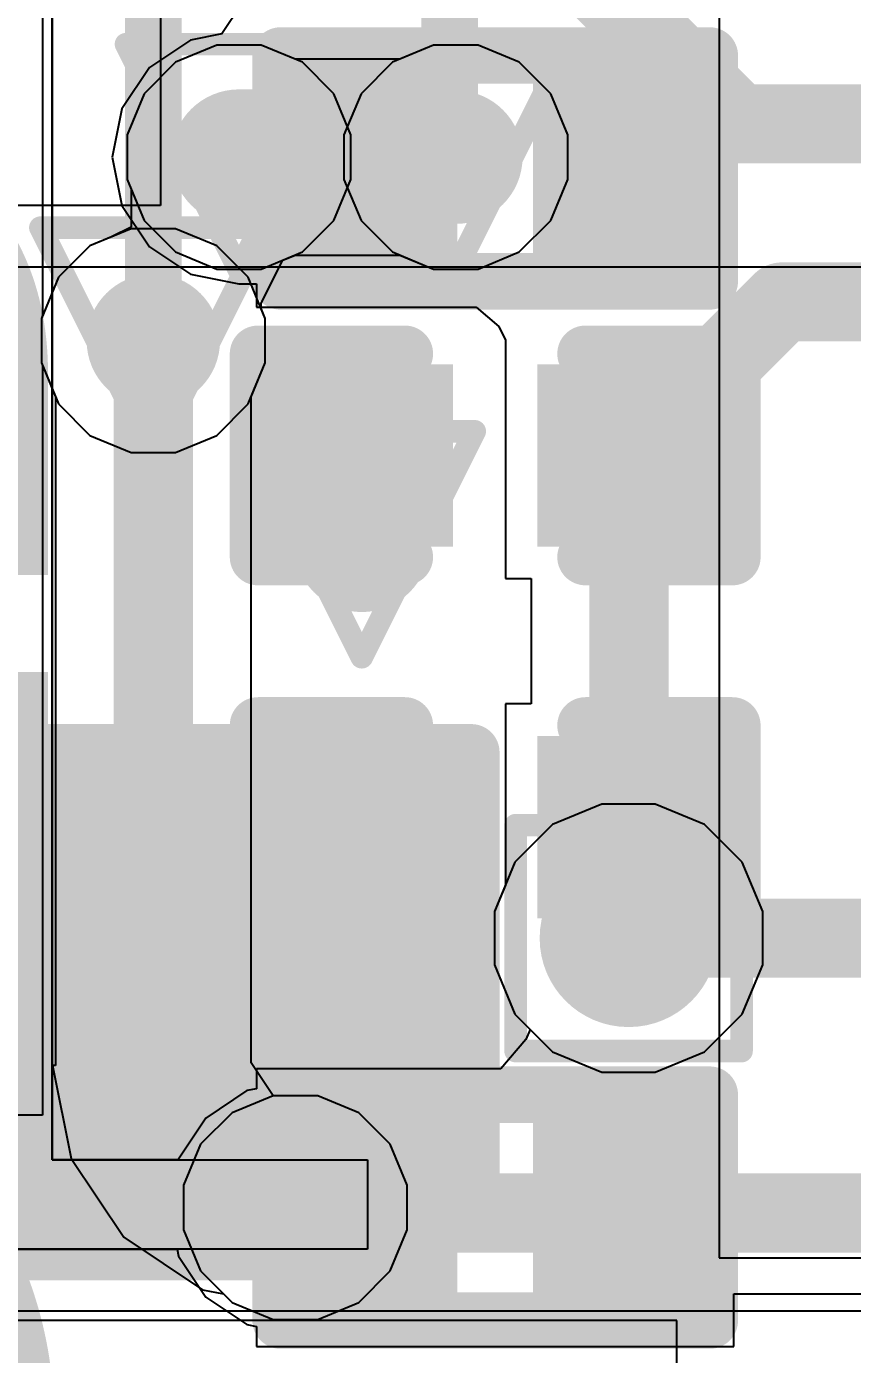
# Model space of a CAD drawing. Header units: inches. Extents: x -6 to 283, y -12 to 154.
# Drawn here: x 16 to 17.858, y -8.829 to -5.842 of the extents above; entities that cross this region are included whole.
import ezdxf

# ---------------------------------------------------------------- set-up
doc = ezdxf.new("R2010")
doc.units = ezdxf.units.IN
for name, color, linetype in [('Bottom Layer', 5, 'Continuous'), ('Bottom Overlay', 54, 'Continuous'), ('Bottom Paste', 16, 'Continuous'), ('Bottom Solder', 6, 'Continuous'), ('Drill Drawing', 1, 'Continuous'), ('GND-1', 16, 'Continuous'), ('GND-2', 90, 'Continuous'), ('GND-3', 216, 'Continuous'), ('GND-4', 54, 'Continuous'), ('PWR-1', 156, 'Continuous'), ('PWR-2', 130, 'Continuous'), ('Signal L1', 76, 'Continuous'), ('Signal L2', 6, 'Continuous'), ('Top Layer', 1, 'Continuous'), ('Top Overlay', 2, 'Continuous'), ('Top Paste', 8, 'Continuous'), ('Top Solder', 216, 'Continuous'), ('Via Holes', 16, 'Continuous')]:
    doc.layers.add(name, color=color, linetype=linetype)
doc.styles.add('Arial Black_Bold', font='', dxfattribs={"height": 0.2})
doc.styles.get('Arial Black_Bold').set_extended_font_data('Arial Black', bold=True)

# ---------------------------------------------------------------- blocks, each defined once
blk = doc.blocks.new('R___0201_83')
at = {"layer": 'Top Layer'}
for points in [[(-0.41, 0.185), (-0.14, 0.185), (-0.14, -0.185), (-0.41, -0.185)], [(0.14, 0.185), (0.41, 0.185), (0.41, -0.185), (0.14, -0.185)]]:
    blk.add_hatch(color=1, dxfattribs=at).paths.add_polyline_path(points)
at = {"layer": 'Top Paste'}
for points in [[(-0.41, 0.185), (-0.14, 0.185), (-0.14, -0.185), (-0.41, -0.185)], [(0.14, 0.185), (0.41, 0.185), (0.41, -0.185), (0.14, -0.185)]]:
    blk.add_hatch(color=8, dxfattribs=at).paths.add_polyline_path(points)
at = {"layer": 'Top Solder'}
for points in [[(-0.465, 0.24), (-0.085, 0.24), (-0.085, -0.24), (-0.465, -0.24)], [(0.085, 0.24), (0.465, 0.24), (0.465, -0.24), (0.085, -0.24)]]:
    blk.add_hatch(color=216, dxfattribs=at).paths.add_polyline_path(points)
at = {"layer": 'Top Overlay'}
for points in [[(-0.4826, 0.254, 0.127, 0.127, 0), (0.4826, 0.254, 0.127, 0.127, 0)], [(-0.4826, -0.254, 0.127, 0.127, 0), (-0.4826, 0.254, 0.127, 0.127, 0)], [(0.4826, -0.254, 0.127, 0.127, 0), (0.4826, 0.254, 0.127, 0.127, 0)], [(-0.4826, -0.254, 0.127, 0.127, 0), (0.4826, -0.254, 0.127, 0.127, 0)]]:
    blk.add_lwpolyline(points, format="xyseb", dxfattribs=at)
for points in [[(-0.5143, 0.254, 0.0635, 0.0635, 1), (-0.4508, 0.254, 0.0635, 0.0635, 1)], [(-0.5143, 0.254, 0.0635, 0.0635, 1), (-0.4508, 0.254, 0.0635, 0.0635, 1)], [(0.4508, 0.254, 0.0635, 0.0635, 1), (0.5143, 0.254, 0.0635, 0.0635, 1)], [(0.4508, 0.254, 0.0635, 0.0635, 1), (0.5143, 0.254, 0.0635, 0.0635, 1)], [(-0.5143, -0.254, 0.0635, 0.0635, 1), (-0.4508, -0.254, 0.0635, 0.0635, 1)], [(-0.5143, -0.254, 0.0635, 0.0635, 1), (-0.4508, -0.254, 0.0635, 0.0635, 1)], [(0.4508, -0.254, 0.0635, 0.0635, 1), (0.5143, -0.254, 0.0635, 0.0635, 1)], [(0.4508, -0.254, 0.0635, 0.0635, 1), (0.5143, -0.254, 0.0635, 0.0635, 1)]]:
    blk.add_lwpolyline(points, format="xyseb", close=True, dxfattribs=at)
blk = doc.blocks.new('R___0201_86')
at = {"layer": 'Top Layer'}
for points in [[(-0.41, 0.185), (-0.14, 0.185), (-0.14, -0.185), (-0.41, -0.185)], [(0.14, 0.185), (0.41, 0.185), (0.41, -0.185), (0.14, -0.185)]]:
    blk.add_hatch(color=1, dxfattribs=at).paths.add_polyline_path(points)
at = {"layer": 'Top Paste'}
for points in [[(-0.41, 0.185), (-0.14, 0.185), (-0.14, -0.185), (-0.41, -0.185)], [(0.14, 0.185), (0.41, 0.185), (0.41, -0.185), (0.14, -0.185)]]:
    blk.add_hatch(color=8, dxfattribs=at).paths.add_polyline_path(points)
at = {"layer": 'Top Solder'}
for points in [[(-0.465, 0.24), (-0.085, 0.24), (-0.085, -0.24), (-0.465, -0.24)], [(0.085, 0.24), (0.465, 0.24), (0.465, -0.24), (0.085, -0.24)]]:
    blk.add_hatch(color=216, dxfattribs=at).paths.add_polyline_path(points)
at = {"layer": 'Top Overlay'}
for points in [[(-0.4826, 0.254, 0.127, 0.127, 0), (0.4826, 0.254, 0.127, 0.127, 0)], [(-0.4826, -0.254, 0.127, 0.127, 0), (-0.4826, 0.254, 0.127, 0.127, 0)], [(0.4826, -0.254, 0.127, 0.127, 0), (0.4826, 0.254, 0.127, 0.127, 0)], [(-0.4826, -0.254, 0.127, 0.127, 0), (0.4826, -0.254, 0.127, 0.127, 0)]]:
    blk.add_lwpolyline(points, format="xyseb", dxfattribs=at)
for points in [[(-0.5143, 0.254, 0.0635, 0.0635, 1), (-0.4508, 0.254, 0.0635, 0.0635, 1)], [(-0.5143, 0.254, 0.0635, 0.0635, 1), (-0.4508, 0.254, 0.0635, 0.0635, 1)], [(0.4508, 0.254, 0.0635, 0.0635, 1), (0.5143, 0.254, 0.0635, 0.0635, 1)], [(0.4508, 0.254, 0.0635, 0.0635, 1), (0.5143, 0.254, 0.0635, 0.0635, 1)], [(-0.5143, -0.254, 0.0635, 0.0635, 1), (-0.4508, -0.254, 0.0635, 0.0635, 1)], [(-0.5143, -0.254, 0.0635, 0.0635, 1), (-0.4508, -0.254, 0.0635, 0.0635, 1)], [(0.4508, -0.254, 0.0635, 0.0635, 1), (0.5143, -0.254, 0.0635, 0.0635, 1)], [(0.4508, -0.254, 0.0635, 0.0635, 1), (0.5143, -0.254, 0.0635, 0.0635, 1)]]:
    blk.add_lwpolyline(points, format="xyseb", close=True, dxfattribs=at)
blk = doc.blocks.new('CAP_0201_219')
at = {"layer": 'Top Layer'}
for points in [[(-0.45, 0.15), (-0.15, 0.15), (-0.15, -0.15), (-0.45, -0.15)], [(0.15, 0.15), (0.45, 0.15), (0.45, -0.15), (0.15, -0.15)]]:
    blk.add_hatch(color=1, dxfattribs=at).paths.add_polyline_path(points)
at = {"layer": 'Top Paste'}
for points in [[(-0.45, 0.15), (-0.15, 0.15), (-0.15, -0.15), (-0.45, -0.15)], [(0.15, 0.15), (0.45, 0.15), (0.45, -0.15), (0.15, -0.15)]]:
    blk.add_hatch(color=8, dxfattribs=at).paths.add_polyline_path(points)
at = {"layer": 'Top Solder'}
for points in [[(-0.505, 0.205), (-0.095, 0.205), (-0.095, -0.205), (-0.505, -0.205)], [(0.095, 0.205), (0.505, 0.205), (0.505, -0.205), (0.095, -0.205)]]:
    blk.add_hatch(color=216, dxfattribs=at).paths.add_polyline_path(points)
at = {"layer": 'Top Overlay'}
for points in [[(-0.5334, -0.2286, 0.127, 0.127, 0), (-0.5334, 0.2286, 0.127, 0.127, 0)], [(-0.5334, 0.2286, 0.127, 0.127, 0), (-0.2032, 0.2286, 0.127, 0.127, 0)], [(0.2032, 0.2286, 0.127, 0.127, 0), (0.5334, 0.2286, 0.127, 0.127, 0)], [(0.5334, -0.2286, 0.127, 0.127, 0), (0.5334, 0.2286, 0.127, 0.127, 0)], [(-0.5334, -0.2286, 0.127, 0.127, 0), (-0.2032, -0.2286, 0.127, 0.127, 0)], [(0.2032, -0.2286, 0.127, 0.127, 0), (0.5334, -0.2286, 0.127, 0.127, 0)]]:
    blk.add_lwpolyline(points, format="xyseb", dxfattribs=at)
for points in [[(-0.5651, 0.2286, 0.0635, 0.0635, 1), (-0.5016, 0.2286, 0.0635, 0.0635, 1)], [(-0.5651, 0.2286, 0.0635, 0.0635, 1), (-0.5016, 0.2286, 0.0635, 0.0635, 1)], [(-0.2349, 0.2286, 0.0635, 0.0635, 1), (-0.1714, 0.2286, 0.0635, 0.0635, 1)], [(0.1714, 0.2286, 0.0635, 0.0635, 1), (0.2349, 0.2286, 0.0635, 0.0635, 1)], [(0.5016, 0.2286, 0.0635, 0.0635, 1), (0.5651, 0.2286, 0.0635, 0.0635, 1)], [(0.5016, 0.2286, 0.0635, 0.0635, 1), (0.5651, 0.2286, 0.0635, 0.0635, 1)], [(-0.5651, -0.2286, 0.0635, 0.0635, 1), (-0.5016, -0.2286, 0.0635, 0.0635, 1)], [(-0.5651, -0.2286, 0.0635, 0.0635, 1), (-0.5016, -0.2286, 0.0635, 0.0635, 1)], [(-0.2349, -0.2286, 0.0635, 0.0635, 1), (-0.1714, -0.2286, 0.0635, 0.0635, 1)], [(0.1714, -0.2286, 0.0635, 0.0635, 1), (0.2349, -0.2286, 0.0635, 0.0635, 1)], [(0.5016, -0.2286, 0.0635, 0.0635, 1), (0.5651, -0.2286, 0.0635, 0.0635, 1)], [(0.5016, -0.2286, 0.0635, 0.0635, 1), (0.5651, -0.2286, 0.0635, 0.0635, 1)]]:
    blk.add_lwpolyline(points, format="xyseb", close=True, dxfattribs=at)
blk = doc.blocks.new('CAP_0201_234')
at = {"layer": 'Top Layer'}
for points in [[(-0.45, 0.15), (-0.15, 0.15), (-0.15, -0.15), (-0.45, -0.15)], [(0.15, 0.15), (0.45, 0.15), (0.45, -0.15), (0.15, -0.15)]]:
    blk.add_hatch(color=1, dxfattribs=at).paths.add_polyline_path(points)
at = {"layer": 'Top Paste'}
for points in [[(-0.45, 0.15), (-0.15, 0.15), (-0.15, -0.15), (-0.45, -0.15)], [(0.15, 0.15), (0.45, 0.15), (0.45, -0.15), (0.15, -0.15)]]:
    blk.add_hatch(color=8, dxfattribs=at).paths.add_polyline_path(points)
at = {"layer": 'Top Solder'}
for points in [[(-0.505, 0.205), (-0.095, 0.205), (-0.095, -0.205), (-0.505, -0.205)], [(0.095, 0.205), (0.505, 0.205), (0.505, -0.205), (0.095, -0.205)]]:
    blk.add_hatch(color=216, dxfattribs=at).paths.add_polyline_path(points)
at = {"layer": 'Top Overlay'}
for points in [[(-0.5334, -0.2286, 0.127, 0.127, 0), (-0.5334, 0.2286, 0.127, 0.127, 0)], [(-0.5334, 0.2286, 0.127, 0.127, 0), (-0.2032, 0.2286, 0.127, 0.127, 0)], [(0.2032, 0.2286, 0.127, 0.127, 0), (0.5334, 0.2286, 0.127, 0.127, 0)], [(0.5334, -0.2286, 0.127, 0.127, 0), (0.5334, 0.2286, 0.127, 0.127, 0)], [(-0.5334, -0.2286, 0.127, 0.127, 0), (-0.2032, -0.2286, 0.127, 0.127, 0)], [(0.2032, -0.2286, 0.127, 0.127, 0), (0.5334, -0.2286, 0.127, 0.127, 0)]]:
    blk.add_lwpolyline(points, format="xyseb", dxfattribs=at)
for points in [[(-0.5651, 0.2286, 0.0635, 0.0635, 1), (-0.5016, 0.2286, 0.0635, 0.0635, 1)], [(-0.5651, 0.2286, 0.0635, 0.0635, 1), (-0.5016, 0.2286, 0.0635, 0.0635, 1)], [(-0.2349, 0.2286, 0.0635, 0.0635, 1), (-0.1714, 0.2286, 0.0635, 0.0635, 1)], [(0.1714, 0.2286, 0.0635, 0.0635, 1), (0.2349, 0.2286, 0.0635, 0.0635, 1)], [(0.5016, 0.2286, 0.0635, 0.0635, 1), (0.5651, 0.2286, 0.0635, 0.0635, 1)], [(0.5016, 0.2286, 0.0635, 0.0635, 1), (0.5651, 0.2286, 0.0635, 0.0635, 1)], [(-0.5651, -0.2286, 0.0635, 0.0635, 1), (-0.5016, -0.2286, 0.0635, 0.0635, 1)], [(-0.5651, -0.2286, 0.0635, 0.0635, 1), (-0.5016, -0.2286, 0.0635, 0.0635, 1)], [(-0.2349, -0.2286, 0.0635, 0.0635, 1), (-0.1714, -0.2286, 0.0635, 0.0635, 1)], [(0.1714, -0.2286, 0.0635, 0.0635, 1), (0.2349, -0.2286, 0.0635, 0.0635, 1)], [(0.5016, -0.2286, 0.0635, 0.0635, 1), (0.5651, -0.2286, 0.0635, 0.0635, 1)], [(0.5016, -0.2286, 0.0635, 0.0635, 1), (0.5651, -0.2286, 0.0635, 0.0635, 1)]]:
    blk.add_lwpolyline(points, format="xyseb", close=True, dxfattribs=at)
blk = doc.blocks.new('C___0805_B_402')
at = {"layer": 'Bottom Layer'}
blk.add_hatch(color=5, dxfattribs=at).paths.add_polyline_path([(0.508, 0.762), (1.524, 0.762), (1.524, -0.762), (0.508, -0.762)])
at = {"layer": 'Bottom Paste'}
blk.add_hatch(color=16, dxfattribs=at).paths.add_polyline_path([(0.508, 0.762), (1.524, 0.762), (1.524, -0.762), (0.508, -0.762)])
at = {"layer": 'Bottom Solder'}
blk.add_hatch(color=6, dxfattribs=at).paths.add_polyline_path([(0.438, 0.832), (1.594, 0.832), (1.594, -0.832), (0.438, -0.832)])
at = {"layer": 'Bottom Overlay'}
for points in [[(1.6256, 0.8636, 0.127, 0.127, 0), (1.6256, -0.8636, 0.127, 0.127, 0)], [(0.6096, -0.8636, 0.127, 0.127, 0), (1.6256, -0.8636, 0.127, 0.127, 0)]]:
    blk.add_lwpolyline(points, format="xyseb", dxfattribs=at)
for points in [[(0.5778, -0.8636, 0.0635, 0.0635, 1), (0.6413, -0.8636, 0.0635, 0.0635, 1)], [(1.5938, -0.8636, 0.0635, 0.0635, 1), (1.6574, -0.8636, 0.0635, 0.0635, 1)], [(1.5938, -0.8636, 0.0635, 0.0635, 1), (1.6574, -0.8636, 0.0635, 0.0635, 1)]]:
    blk.add_lwpolyline(points, format="xyseb", close=True, dxfattribs=at)

msp = doc.modelspace()

# ---------------------------------------------------------------- hatches: boundary and pattern name
at = {"layer": 'Bottom Layer'}
h = msp.add_hatch(color=5, dxfattribs=at)
edge = h.paths.add_edge_path()
edge.add_arc((17.3542, -7.8923), 0.2, 0, 360)
at = {"layer": 'GND-1'}
h = msp.add_hatch(color=16, dxfattribs=at)
edge = h.paths.add_edge_path()
edge.add_arc((16.478, -6.136), 0.15, 0, 360)
h = msp.add_hatch(color=16, dxfattribs=at)
edge = h.paths.add_edge_path()
edge.add_arc((16.7542, -7.0066), 0.15, 0, 360)
h = msp.add_hatch(color=16, dxfattribs=at)
edge = h.paths.add_edge_path()
edge.add_arc((16.7547, -7.8527), 0.15, 0, 360)
h = msp.add_hatch(color=16, dxfattribs=at)
edge = h.paths.add_edge_path()
edge.add_arc((17.3542, -7.8923), 0.2, 0, 360)
h = msp.add_hatch(color=16, dxfattribs=at)
edge = h.paths.add_edge_path()
edge.add_arc((16.605, -8.4983), 0.15, 0, 360)
at = {"layer": 'GND-2'}
h = msp.add_hatch(color=90, dxfattribs=at)
edge = h.paths.add_edge_path()
edge.add_arc((16.9658, -6.136), 0.15, 0, 360)
h = msp.add_hatch(color=90, dxfattribs=at)
edge = h.paths.add_edge_path()
edge.add_arc((16.2855, -6.5486), 0.15, 0, 360)
h = msp.add_hatch(color=90, dxfattribs=at)
edge = h.paths.add_edge_path()
edge.add_arc((17.3542, -7.8923), 0.2, 0, 360)
at = {"layer": 'GND-3'}
h = msp.add_hatch(color=216, dxfattribs=at)
edge = h.paths.add_edge_path()
edge.add_arc((16.9658, -6.136), 0.15, 0, 360)
h = msp.add_hatch(color=216, dxfattribs=at)
edge = h.paths.add_edge_path()
edge.add_arc((16.2855, -6.5486), 0.15, 0, 360)
h = msp.add_hatch(color=216, dxfattribs=at)
edge = h.paths.add_edge_path()
edge.add_arc((17.3542, -7.8923), 0.2, 0, 360)
at = {"layer": 'GND-4'}
h = msp.add_hatch(color=54, dxfattribs=at)
edge = h.paths.add_edge_path()
edge.add_arc((17.3542, -7.8923), 0.2, 0, 360)
at = {"layer": 'PWR-1'}
h = msp.add_hatch(color=156, dxfattribs=at)
edge = h.paths.add_edge_path()
edge.add_arc((16.9658, -6.136), 0.15, 0, 360)
h = msp.add_hatch(color=156, dxfattribs=at)
edge = h.paths.add_edge_path()
edge.add_arc((16.2855, -6.5486), 0.15, 0, 360)
h = msp.add_hatch(color=156, dxfattribs=at)
edge = h.paths.add_edge_path()
edge.add_arc((17.3542, -7.8923), 0.2, 0, 360)
at = {"layer": 'PWR-2'}
h = msp.add_hatch(color=130, dxfattribs=at)
edge = h.paths.add_edge_path()
edge.add_arc((16.9658, -6.136), 0.15, 0, 360)
h = msp.add_hatch(color=130, dxfattribs=at)
edge = h.paths.add_edge_path()
edge.add_arc((16.2855, -6.5486), 0.15, 0, 360)
h = msp.add_hatch(color=130, dxfattribs=at)
edge = h.paths.add_edge_path()
edge.add_arc((17.3542, -7.8923), 0.2, 0, 360)
at = {"layer": 'Signal L1'}
h = msp.add_hatch(color=76, dxfattribs=at)
edge = h.paths.add_edge_path()
edge.add_arc((16.478, -6.136), 0.15, 0, 360)
h = msp.add_hatch(color=76, dxfattribs=at)
edge = h.paths.add_edge_path()
edge.add_arc((16.9658, -6.136), 0.15, 0, 360)
h = msp.add_hatch(color=76, dxfattribs=at)
edge = h.paths.add_edge_path()
edge.add_arc((16.2855, -6.5486), 0.15, 0, 360)
h = msp.add_hatch(color=76, dxfattribs=at)
edge = h.paths.add_edge_path()
edge.add_arc((16.7542, -7.0066), 0.15, 0, 360)
h = msp.add_hatch(color=76, dxfattribs=at)
edge = h.paths.add_edge_path()
edge.add_arc((16.7547, -7.8527), 0.15, 0, 360)
h = msp.add_hatch(color=76, dxfattribs=at)
edge = h.paths.add_edge_path()
edge.add_arc((17.3542, -7.8923), 0.2, 0, 360)
h = msp.add_hatch(color=76, dxfattribs=at)
edge = h.paths.add_edge_path()
edge.add_arc((16.605, -8.4983), 0.15, 0, 360)
at = {"layer": 'Signal L2'}
h = msp.add_hatch(color=6, dxfattribs=at)
edge = h.paths.add_edge_path()
edge.add_arc((16.9658, -6.136), 0.15, 0, 360)
h = msp.add_hatch(color=6, dxfattribs=at)
edge = h.paths.add_edge_path()
edge.add_arc((16.2855, -6.5486), 0.15, 0, 360)
h = msp.add_hatch(color=6, dxfattribs=at)
edge = h.paths.add_edge_path()
edge.add_arc((17.3542, -7.8923), 0.2, 0, 360)
at = {"layer": 'Top Layer'}
h = msp.add_hatch(color=1, dxfattribs=at)
edge = h.paths.add_edge_path()
edge.add_arc((16.478, -6.136), 0.15, 0, 360)
h = msp.add_hatch(color=1, dxfattribs=at)
edge = h.paths.add_edge_path()
edge.add_arc((16.7542, -7.0066), 0.15, 0, 360)
h = msp.add_hatch(color=1, dxfattribs=at)
edge = h.paths.add_edge_path()
edge.add_arc((16.7547, -7.8527), 0.15, 0, 360)
h = msp.add_hatch(color=1, dxfattribs=at)
edge = h.paths.add_edge_path()
edge.add_arc((17.3542, -7.8923), 0.2, 0, 360)
h = msp.add_hatch(color=1, dxfattribs=at)
edge = h.paths.add_edge_path()
edge.add_arc((16.605, -8.4983), 0.15, 0, 360)
at = {"layer": 'Via Holes'}
h = msp.add_hatch(color=7, dxfattribs=at)
edge = h.paths.add_edge_path()
edge.add_arc((16.478, -6.136), 0.075, 0, 360)
h = msp.add_hatch(color=7, dxfattribs=at)
edge = h.paths.add_edge_path()
edge.add_arc((16.9658, -6.136), 0.075, 0, 360)
h = msp.add_hatch(color=7, dxfattribs=at)
edge = h.paths.add_edge_path()
edge.add_arc((16.2855, -6.5486), 0.075, 0, 360)
h = msp.add_hatch(color=7, dxfattribs=at)
edge = h.paths.add_edge_path()
edge.add_arc((16.7542, -7.0066), 0.075, 0, 360)
h = msp.add_hatch(color=7, dxfattribs=at)
edge = h.paths.add_edge_path()
edge.add_arc((16.7547, -7.8527), 0.075, 0, 360)
h = msp.add_hatch(color=7, dxfattribs=at)
edge = h.paths.add_edge_path()
edge.add_arc((17.3542, -7.8923), 0.1, 0, 360)
h = msp.add_hatch(color=7, dxfattribs=at)
edge = h.paths.add_edge_path()
edge.add_arc((16.605, -8.4983), 0.075, 0, 360)

# ---------------------------------------------------------------- linework, layer by layer
at = {"layer": 'Bottom Layer'}
for p, q in [((16.3019, -4.0039), (16.3019, -6.2451)), ((16.3019, -6.2451), (13.1364, -6.2451)), ((16.3019, -6.2451), (16.3019, -6.2451)), ((13.1364, -6.3826), (16.3019, -6.3826)), ((16.3019, -6.3826), (16.302, -6.3826)), ((16.302, -6.3826), (20.8116, -6.3826)), ((17.2943, -7.5907), (17.1834, -7.6367)), ((17.4142, -7.5907), (17.2943, -7.5907)), ((17.5251, -7.6367), (17.4142, -7.5907)), ((17.1834, -7.6367), (17.0986, -7.7215)), ((17.6099, -7.7215), (17.5251, -7.6367)), ((17.0986, -7.7215), (17.0526, -7.8324)), ((17.6558, -7.8324), (17.6099, -7.7215)), ((17.0526, -7.8324), (17.0526, -7.9523)), ((17.6558, -7.9523), (17.6558, -7.8324)), ((17.0526, -7.9523), (17.0986, -8.0632)), ((17.6099, -8.0632), (17.6558, -7.9523)), ((17.0986, -8.0632), (17.1834, -8.148)), ((17.5251, -8.148), (17.6099, -8.0632)), ((17.1834, -8.148), (17.2943, -8.1939)), ((17.4142, -8.1939), (17.5251, -8.148)), ((17.2943, -8.1939), (17.4142, -8.1939)), ((17.4629, -8.7523), (11.38, -8.7523)), ((17.4629, -9.7111), (17.4629, -8.7523))]:
    msp.add_line(p, q, dxfattribs=at)
for points in [[(16.81, -5.2703, 0.1778, 0.1778, 0), (17.6005, -6.0609, 0.1778, 0.1778, 0)], [(17.6005, -6.0609, 0.1778, 0.1778, 0), (23.0224, -6.0609, 0.1778, 0.1778, 0)]]:
    msp.add_lwpolyline(points, format="xyseb", dxfattribs=at)
msp.add_lwpolyline([(17.5561, -6.0609, 0.0889, 0.0889, 1), (17.645, -6.0609, 0.0889, 0.0889, 1)], format="xyseb", close=True, dxfattribs=at)
msp.add_lwpolyline([(17.5561, -6.0609, 0.0889, 0.0889, 1), (17.645, -6.0609, 0.0889, 0.0889, 1)], format="xyseb", close=True, dxfattribs=at)
at = {"layer": 'Drill Drawing'}
for points in [[(16.224, -5.882, 0.0508, 0.0508, 0), (16.732, -5.882, 0.0508, 0.0508, 0)], [(16.224, -5.882, 0.0508, 0.0508, 0), (16.478, -6.39, 0.0508, 0.0508, 0)], [(16.478, -6.39, 0.0508, 0.0508, 0), (16.732, -5.882, 0.0508, 0.0508, 0)], [(16.7118, -5.882, 0.0508, 0.0508, 0), (17.2198, -5.882, 0.0508, 0.0508, 0)], [(16.7118, -5.882, 0.0508, 0.0508, 0), (16.9658, -6.39, 0.0508, 0.0508, 0)], [(16.9658, -6.39, 0.0508, 0.0508, 0), (17.2198, -5.882, 0.0508, 0.0508, 0)], [(16.0315, -6.2946, 0.0508, 0.0508, 0), (16.5395, -6.2946, 0.0508, 0.0508, 0)], [(16.0315, -6.2946, 0.0508, 0.0508, 0), (16.2855, -6.8026, 0.0508, 0.0508, 0)], [(16.2855, -6.8026, 0.0508, 0.0508, 0), (16.5395, -6.2946, 0.0508, 0.0508, 0)], [(16.5002, -6.7526, 0.0508, 0.0508, 0), (17.0082, -6.7526, 0.0508, 0.0508, 0)], [(16.5002, -6.7526, 0.0508, 0.0508, 0), (16.7542, -7.2606, 0.0508, 0.0508, 0)], [(16.7542, -7.2606, 0.0508, 0.0508, 0), (17.0082, -6.7526, 0.0508, 0.0508, 0)], [(16.5007, -7.5987, 0.0508, 0.0508, 0), (17.0087, -7.5987, 0.0508, 0.0508, 0)], [(16.5007, -7.5987, 0.0508, 0.0508, 0), (16.7547, -8.1067, 0.0508, 0.0508, 0)], [(16.7547, -8.1067, 0.0508, 0.0508, 0), (17.0087, -7.5987, 0.0508, 0.0508, 0)], [(17.1002, -7.6383, 0.0508, 0.0508, 0), (17.6082, -7.6383, 0.0508, 0.0508, 0)], [(17.1002, -8.1463, 0.0508, 0.0508, 0), (17.1002, -7.6383, 0.0508, 0.0508, 0)], [(17.6082, -8.1463, 0.0508, 0.0508, 0), (17.6082, -7.6383, 0.0508, 0.0508, 0)], [(17.1002, -8.1463, 0.0508, 0.0508, 0), (17.6082, -8.1463, 0.0508, 0.0508, 0)], [(16.351, -8.2443, 0.0508, 0.0508, 0), (16.859, -8.2443, 0.0508, 0.0508, 0)], [(16.351, -8.2443, 0.0508, 0.0508, 0), (16.605, -8.7523, 0.0508, 0.0508, 0)], [(16.605, -8.7523, 0.0508, 0.0508, 0), (16.859, -8.2443, 0.0508, 0.0508, 0)]]:
    msp.add_lwpolyline(points, format="xyseb", dxfattribs=at)
for points in [[(16.2113, -5.882, 0.0254, 0.0254, 1), (16.2367, -5.882, 0.0254, 0.0254, 1)], [(16.2113, -5.882, 0.0254, 0.0254, 1), (16.2367, -5.882, 0.0254, 0.0254, 1)], [(16.6991, -5.882, 0.0254, 0.0254, 1), (16.7245, -5.882, 0.0254, 0.0254, 1)], [(16.6991, -5.882, 0.0254, 0.0254, 1), (16.7245, -5.882, 0.0254, 0.0254, 1)], [(16.7193, -5.882, 0.0254, 0.0254, 1), (16.7447, -5.882, 0.0254, 0.0254, 1)], [(16.7193, -5.882, 0.0254, 0.0254, 1), (16.7447, -5.882, 0.0254, 0.0254, 1)], [(17.2071, -5.882, 0.0254, 0.0254, 1), (17.2325, -5.882, 0.0254, 0.0254, 1)], [(17.2071, -5.882, 0.0254, 0.0254, 1), (17.2325, -5.882, 0.0254, 0.0254, 1)], [(16.0188, -6.2946, 0.0254, 0.0254, 1), (16.0442, -6.2946, 0.0254, 0.0254, 1)], [(16.0188, -6.2946, 0.0254, 0.0254, 1), (16.0442, -6.2946, 0.0254, 0.0254, 1)], [(16.5268, -6.2946, 0.0254, 0.0254, 1), (16.5522, -6.2946, 0.0254, 0.0254, 1)], [(16.5268, -6.2946, 0.0254, 0.0254, 1), (16.5522, -6.2946, 0.0254, 0.0254, 1)], [(16.4653, -6.39, 0.0254, 0.0254, 1), (16.4907, -6.39, 0.0254, 0.0254, 1)], [(16.4653, -6.39, 0.0254, 0.0254, 1), (16.4907, -6.39, 0.0254, 0.0254, 1)], [(16.9531, -6.39, 0.0254, 0.0254, 1), (16.9785, -6.39, 0.0254, 0.0254, 1)], [(16.9531, -6.39, 0.0254, 0.0254, 1), (16.9785, -6.39, 0.0254, 0.0254, 1)], [(16.4875, -6.7526, 0.0254, 0.0254, 1), (16.5129, -6.7526, 0.0254, 0.0254, 1)], [(16.4875, -6.7526, 0.0254, 0.0254, 1), (16.5129, -6.7526, 0.0254, 0.0254, 1)], [(16.9955, -6.7526, 0.0254, 0.0254, 1), (17.0209, -6.7526, 0.0254, 0.0254, 1)], [(16.9955, -6.7526, 0.0254, 0.0254, 1), (17.0209, -6.7526, 0.0254, 0.0254, 1)], [(16.2728, -6.8026, 0.0254, 0.0254, 1), (16.2982, -6.8026, 0.0254, 0.0254, 1)], [(16.2728, -6.8026, 0.0254, 0.0254, 1), (16.2982, -6.8026, 0.0254, 0.0254, 1)], [(16.7415, -7.2606, 0.0254, 0.0254, 1), (16.7669, -7.2606, 0.0254, 0.0254, 1)], [(16.7415, -7.2606, 0.0254, 0.0254, 1), (16.7669, -7.2606, 0.0254, 0.0254, 1)], [(16.488, -7.5987, 0.0254, 0.0254, 1), (16.5134, -7.5987, 0.0254, 0.0254, 1)], [(16.488, -7.5987, 0.0254, 0.0254, 1), (16.5134, -7.5987, 0.0254, 0.0254, 1)], [(16.996, -7.5987, 0.0254, 0.0254, 1), (17.0214, -7.5987, 0.0254, 0.0254, 1)], [(16.996, -7.5987, 0.0254, 0.0254, 1), (17.0214, -7.5987, 0.0254, 0.0254, 1)], [(17.0875, -7.6383, 0.0254, 0.0254, 1), (17.1129, -7.6383, 0.0254, 0.0254, 1)], [(17.0875, -7.6383, 0.0254, 0.0254, 1), (17.1129, -7.6383, 0.0254, 0.0254, 1)], [(17.5955, -7.6383, 0.0254, 0.0254, 1), (17.6209, -7.6383, 0.0254, 0.0254, 1)], [(17.5955, -7.6383, 0.0254, 0.0254, 1), (17.6209, -7.6383, 0.0254, 0.0254, 1)], [(16.742, -8.1067, 0.0254, 0.0254, 1), (16.7674, -8.1067, 0.0254, 0.0254, 1)], [(16.742, -8.1067, 0.0254, 0.0254, 1), (16.7674, -8.1067, 0.0254, 0.0254, 1)], [(17.0875, -8.1463, 0.0254, 0.0254, 1), (17.1129, -8.1463, 0.0254, 0.0254, 1)], [(17.0875, -8.1463, 0.0254, 0.0254, 1), (17.1129, -8.1463, 0.0254, 0.0254, 1)], [(17.5955, -8.1463, 0.0254, 0.0254, 1), (17.6209, -8.1463, 0.0254, 0.0254, 1)], [(17.5955, -8.1463, 0.0254, 0.0254, 1), (17.6209, -8.1463, 0.0254, 0.0254, 1)], [(16.3383, -8.2443, 0.0254, 0.0254, 1), (16.3637, -8.2443, 0.0254, 0.0254, 1)], [(16.3383, -8.2443, 0.0254, 0.0254, 1), (16.3637, -8.2443, 0.0254, 0.0254, 1)], [(16.8463, -8.2443, 0.0254, 0.0254, 1), (16.8717, -8.2443, 0.0254, 0.0254, 1)], [(16.8463, -8.2443, 0.0254, 0.0254, 1), (16.8717, -8.2443, 0.0254, 0.0254, 1)], [(16.5923, -8.7523, 0.0254, 0.0254, 1), (16.6177, -8.7523, 0.0254, 0.0254, 1)], [(16.5923, -8.7523, 0.0254, 0.0254, 1), (16.6177, -8.7523, 0.0254, 0.0254, 1)]]:
    msp.add_lwpolyline(points, format="xyseb", close=True, dxfattribs=at)
at = {"layer": 'GND-1'}
for p, q in [((16.428, -5.8844), (16.3355, -5.9227)), ((16.5281, -5.8844), (16.428, -5.8844)), ((16.6206, -5.9227), (16.5281, -5.8844)), ((16.3355, -5.9227), (16.2648, -5.9935)), ((16.6913, -5.9935), (16.6206, -5.9227)), ((16.2648, -5.9935), (16.2264, -6.0859)), ((16.7296, -6.0859), (16.6913, -5.9935)), ((16.2264, -6.0859), (16.2264, -6.186)), ((16.7296, -6.186), (16.7296, -6.0859)), ((16.2264, -6.186), (16.2648, -6.2785)), ((16.6913, -6.2785), (16.7296, -6.186)), ((16.2648, -6.2785), (16.3355, -6.3493)), ((16.6206, -6.3493), (16.6913, -6.2785)), ((16.3355, -6.3493), (16.428, -6.3876)), ((16.5281, -6.3876), (16.6206, -6.3493)), ((16.428, -6.3876), (16.5281, -6.3876)), ((17.2943, -7.5907), (17.1834, -7.6367)), ((17.4142, -7.5907), (17.2943, -7.5907)), ((17.5251, -7.6367), (17.4142, -7.5907)), ((17.1834, -7.6367), (17.0986, -7.7215)), ((17.6099, -7.7215), (17.5251, -7.6367)), ((17.0986, -7.7215), (17.0526, -7.8324)), ((17.6558, -7.8324), (17.6099, -7.7215)), ((17.0526, -7.8324), (17.0526, -7.9523)), ((17.6558, -7.9523), (17.6558, -7.8324)), ((17.0526, -7.9523), (17.0986, -8.0632)), ((17.6099, -8.0632), (17.6558, -7.9523)), ((17.0986, -8.0632), (17.1834, -8.148)), ((17.5251, -8.148), (17.6099, -8.0632)), ((17.1834, -8.148), (17.2943, -8.1939)), ((17.4142, -8.1939), (17.5251, -8.148)), ((17.2943, -8.1939), (17.4142, -8.1939)), ((16.555, -8.2467), (16.4625, -8.285)), ((16.6551, -8.2467), (16.555, -8.2467)), ((16.7476, -8.285), (16.6551, -8.2467)), ((16.4625, -8.285), (16.3918, -8.3558)), ((16.8183, -8.3558), (16.7476, -8.285)), ((16.3918, -8.3558), (16.3534, -8.4482)), ((16.8566, -8.4482), (16.8183, -8.3558)), ((16.3534, -8.4482), (16.3534, -8.5483)), ((16.8566, -8.5483), (16.8566, -8.4482)), ((16.3534, -8.5483), (16.3918, -8.6408)), ((16.8183, -8.6408), (16.8566, -8.5483)), ((16.3918, -8.6408), (16.4625, -8.7116)), ((16.7476, -8.7116), (16.8183, -8.6408)), ((16.4625, -8.7116), (16.555, -8.7499)), ((16.6551, -8.7499), (16.7476, -8.7116)), ((16.555, -8.7499), (16.6551, -8.7499))]:
    msp.add_line(p, q, dxfattribs=at)
at = {"layer": 'GND-2'}
for p, q in [((16.9158, -5.8844), (16.8233, -5.9227)), ((17.0159, -5.8844), (16.9158, -5.8844)), ((17.1084, -5.9227), (17.0159, -5.8844)), ((16.8233, -5.9227), (16.7525, -5.9935)), ((17.1791, -5.9935), (17.1084, -5.9227)), ((16.7525, -5.9935), (16.7142, -6.0859)), ((17.2174, -6.0859), (17.1791, -5.9935)), ((16.7142, -6.0859), (16.7142, -6.186)), ((17.2174, -6.186), (17.2174, -6.0859)), ((16.7142, -6.186), (16.7525, -6.2785)), ((17.1791, -6.2785), (17.2174, -6.186)), ((16.2355, -6.297), (16.143, -6.3353)), ((16.3355, -6.297), (16.2355, -6.297)), ((16.428, -6.3353), (16.3355, -6.297)), ((16.7525, -6.2785), (16.8233, -6.3493)), ((17.1084, -6.3493), (17.1791, -6.2785)), ((16.143, -6.3353), (16.0722, -6.4061)), ((16.4988, -6.4061), (16.428, -6.3353)), ((16.8233, -6.3493), (16.9158, -6.3876)), ((17.0159, -6.3876), (17.1084, -6.3493)), ((16.9158, -6.3876), (17.0159, -6.3876)), ((16.0722, -6.4061), (16.0339, -6.4986)), ((16.5371, -6.4986), (16.4988, -6.4061)), ((16.0339, -6.4986), (16.0339, -6.5987)), ((16.5371, -6.5987), (16.5371, -6.4986)), ((16.0339, -6.5987), (16.0722, -6.6911)), ((16.4988, -6.6911), (16.5371, -6.5987)), ((16.0722, -6.6911), (16.143, -6.7619)), ((16.428, -6.7619), (16.4988, -6.6911)), ((16.143, -6.7619), (16.2355, -6.8002)), ((16.3355, -6.8002), (16.428, -6.7619)), ((16.2355, -6.8002), (16.3355, -6.8002)), ((17.2943, -7.5907), (17.1834, -7.6367)), ((17.4142, -7.5907), (17.2943, -7.5907)), ((17.5251, -7.6367), (17.4142, -7.5907)), ((17.1834, -7.6367), (17.0986, -7.7215)), ((17.6099, -7.7215), (17.5251, -7.6367)), ((17.0986, -7.7215), (17.0526, -7.8324)), ((17.6558, -7.8324), (17.6099, -7.7215)), ((17.0526, -7.8324), (17.0526, -7.9523)), ((17.6558, -7.9523), (17.6558, -7.8324)), ((17.0526, -7.9523), (17.0986, -8.0632)), ((17.6099, -8.0632), (17.6558, -7.9523)), ((17.0986, -8.0632), (17.1834, -8.148)), ((17.5251, -8.148), (17.6099, -8.0632)), ((17.1834, -8.148), (17.2943, -8.1939)), ((17.4142, -8.1939), (17.5251, -8.148)), ((17.2943, -8.1939), (17.4142, -8.1939))]:
    msp.add_line(p, q, dxfattribs=at)
at = {"layer": 'GND-3'}
for p, q in [((16.9158, -5.8844), (16.8233, -5.9227)), ((17.0159, -5.8844), (16.9158, -5.8844)), ((17.1084, -5.9227), (17.0159, -5.8844)), ((16.8233, -5.9227), (16.7525, -5.9935)), ((17.1791, -5.9935), (17.1084, -5.9227)), ((16.7525, -5.9935), (16.7142, -6.0859)), ((17.2174, -6.0859), (17.1791, -5.9935)), ((16.7142, -6.0859), (16.7142, -6.186)), ((17.2174, -6.186), (17.2174, -6.0859)), ((16.7142, -6.186), (16.7525, -6.2785)), ((17.1791, -6.2785), (17.2174, -6.186)), ((16.2355, -6.297), (16.143, -6.3353)), ((16.3355, -6.297), (16.2355, -6.297)), ((16.428, -6.3353), (16.3355, -6.297)), ((16.7525, -6.2785), (16.8233, -6.3493)), ((17.1084, -6.3493), (17.1791, -6.2785)), ((16.143, -6.3353), (16.0722, -6.4061)), ((16.4988, -6.4061), (16.428, -6.3353)), ((16.8233, -6.3493), (16.9158, -6.3876)), ((17.0159, -6.3876), (17.1084, -6.3493)), ((16.9158, -6.3876), (17.0159, -6.3876)), ((16.0722, -6.4061), (16.0339, -6.4986)), ((16.5371, -6.4986), (16.4988, -6.4061)), ((16.0339, -6.4986), (16.0339, -6.5987)), ((16.5371, -6.5987), (16.5371, -6.4986)), ((16.0339, -6.5987), (16.0722, -6.6911)), ((16.4988, -6.6911), (16.5371, -6.5987)), ((16.0722, -6.6911), (16.143, -6.7619)), ((16.428, -6.7619), (16.4988, -6.6911)), ((16.143, -6.7619), (16.2355, -6.8002)), ((16.3355, -6.8002), (16.428, -6.7619)), ((16.2355, -6.8002), (16.3355, -6.8002)), ((17.2943, -7.5907), (17.1834, -7.6367)), ((17.4142, -7.5907), (17.2943, -7.5907)), ((17.5251, -7.6367), (17.4142, -7.5907)), ((17.1834, -7.6367), (17.0986, -7.7215)), ((17.6099, -7.7215), (17.5251, -7.6367)), ((17.0986, -7.7215), (17.0526, -7.8324)), ((17.6558, -7.8324), (17.6099, -7.7215)), ((17.0526, -7.8324), (17.0526, -7.9523)), ((17.6558, -7.9523), (17.6558, -7.8324)), ((17.0526, -7.9523), (17.0986, -8.0632)), ((17.6099, -8.0632), (17.6558, -7.9523)), ((17.0986, -8.0632), (17.1834, -8.148)), ((17.5251, -8.148), (17.6099, -8.0632)), ((17.1834, -8.148), (17.2943, -8.1939)), ((17.4142, -8.1939), (17.5251, -8.148)), ((17.2943, -8.1939), (17.4142, -8.1939))]:
    msp.add_line(p, q, dxfattribs=at)
at = {"layer": 'GND-4'}
for p, q in [((17.2943, -7.5907), (17.1834, -7.6367)), ((17.4142, -7.5907), (17.2943, -7.5907)), ((17.5251, -7.6367), (17.4142, -7.5907)), ((17.1834, -7.6367), (17.0986, -7.7215)), ((17.6099, -7.7215), (17.5251, -7.6367)), ((17.0986, -7.7215), (17.0526, -7.8324)), ((17.6558, -7.8324), (17.6099, -7.7215)), ((17.0526, -7.8324), (17.0526, -7.9523)), ((17.6558, -7.9523), (17.6558, -7.8324)), ((17.0526, -7.9523), (17.0986, -8.0632)), ((17.6099, -8.0632), (17.6558, -7.9523)), ((17.0986, -8.0632), (17.1834, -8.148)), ((17.5251, -8.148), (17.6099, -8.0632)), ((17.1834, -8.148), (17.2943, -8.1939)), ((17.4142, -8.1939), (17.5251, -8.148)), ((17.2943, -8.1939), (17.4142, -8.1939))]:
    msp.add_line(p, q, dxfattribs=at)
at = {"layer": 'PWR-1'}
for p, q in [((16.9158, -5.8844), (16.8233, -5.9227)), ((17.0159, -5.8844), (16.9158, -5.8844)), ((17.1084, -5.9227), (17.0159, -5.8844)), ((16.8233, -5.9227), (16.7525, -5.9935)), ((17.1791, -5.9935), (17.1084, -5.9227)), ((16.7525, -5.9935), (16.7142, -6.0859)), ((17.2174, -6.0859), (17.1791, -5.9935)), ((16.7142, -6.0859), (16.7142, -6.186)), ((17.2174, -6.186), (17.2174, -6.0859)), ((16.7142, -6.186), (16.7525, -6.2785)), ((17.1791, -6.2785), (17.2174, -6.186)), ((16.2355, -6.297), (16.143, -6.3353)), ((16.3355, -6.297), (16.2355, -6.297)), ((16.428, -6.3353), (16.3355, -6.297)), ((16.7525, -6.2785), (16.8233, -6.3493)), ((17.1084, -6.3493), (17.1791, -6.2785)), ((16.143, -6.3353), (16.0722, -6.4061)), ((16.4988, -6.4061), (16.428, -6.3353)), ((16.8233, -6.3493), (16.9158, -6.3876)), ((17.0159, -6.3876), (17.1084, -6.3493)), ((16.9158, -6.3876), (17.0159, -6.3876)), ((16.0722, -6.4061), (16.0339, -6.4986)), ((16.5371, -6.4986), (16.4988, -6.4061)), ((16.0339, -6.4986), (16.0339, -6.5987)), ((16.5371, -6.5987), (16.5371, -6.4986)), ((16.0339, -6.5987), (16.0722, -6.6911)), ((16.4988, -6.6911), (16.5371, -6.5987)), ((16.0722, -6.6911), (16.143, -6.7619)), ((16.428, -6.7619), (16.4988, -6.6911)), ((16.143, -6.7619), (16.2355, -6.8002)), ((16.3355, -6.8002), (16.428, -6.7619)), ((16.2355, -6.8002), (16.3355, -6.8002)), ((17.2943, -7.5907), (17.1834, -7.6367)), ((17.4142, -7.5907), (17.2943, -7.5907)), ((17.5251, -7.6367), (17.4142, -7.5907)), ((17.1834, -7.6367), (17.0986, -7.7215)), ((17.6099, -7.7215), (17.5251, -7.6367)), ((17.0986, -7.7215), (17.0526, -7.8324)), ((17.6558, -7.8324), (17.6099, -7.7215)), ((17.0526, -7.8324), (17.0526, -7.9523)), ((17.6558, -7.9523), (17.6558, -7.8324)), ((17.0526, -7.9523), (17.0986, -8.0632)), ((17.6099, -8.0632), (17.6558, -7.9523)), ((17.0986, -8.0632), (17.1834, -8.148)), ((17.5251, -8.148), (17.6099, -8.0632)), ((17.1834, -8.148), (17.2943, -8.1939)), ((17.4142, -8.1939), (17.5251, -8.148)), ((17.2943, -8.1939), (17.4142, -8.1939))]:
    msp.add_line(p, q, dxfattribs=at)
at = {"layer": 'PWR-2'}
for p, q in [((16.9158, -5.8844), (16.8233, -5.9227)), ((17.0159, -5.8844), (16.9158, -5.8844)), ((17.1084, -5.9227), (17.0159, -5.8844)), ((16.8233, -5.9227), (16.7525, -5.9935)), ((17.1791, -5.9935), (17.1084, -5.9227)), ((16.7525, -5.9935), (16.7142, -6.0859)), ((17.2174, -6.0859), (17.1791, -5.9935)), ((16.7142, -6.0859), (16.7142, -6.186)), ((17.2174, -6.186), (17.2174, -6.0859)), ((16.7142, -6.186), (16.7525, -6.2785)), ((17.1791, -6.2785), (17.2174, -6.186)), ((16.2355, -6.297), (16.143, -6.3353)), ((16.3355, -6.297), (16.2355, -6.297)), ((16.428, -6.3353), (16.3355, -6.297)), ((16.7525, -6.2785), (16.8233, -6.3493)), ((17.1084, -6.3493), (17.1791, -6.2785)), ((16.143, -6.3353), (16.0722, -6.4061)), ((16.4988, -6.4061), (16.428, -6.3353)), ((16.8233, -6.3493), (16.9158, -6.3876)), ((17.0159, -6.3876), (17.1084, -6.3493)), ((16.9158, -6.3876), (17.0159, -6.3876)), ((16.0722, -6.4061), (16.0339, -6.4986)), ((16.5371, -6.4986), (16.4988, -6.4061)), ((16.0339, -6.4986), (16.0339, -6.5987)), ((16.5371, -6.5987), (16.5371, -6.4986)), ((16.0339, -6.5987), (16.0722, -6.6911)), ((16.4988, -6.6911), (16.5371, -6.5987)), ((16.0722, -6.6911), (16.143, -6.7619)), ((16.428, -6.7619), (16.4988, -6.6911)), ((16.143, -6.7619), (16.2355, -6.8002)), ((16.3355, -6.8002), (16.428, -6.7619)), ((16.2355, -6.8002), (16.3355, -6.8002)), ((17.2943, -7.5907), (17.1834, -7.6367)), ((17.4142, -7.5907), (17.2943, -7.5907)), ((17.5251, -7.6367), (17.4142, -7.5907)), ((17.1834, -7.6367), (17.0986, -7.7215)), ((17.6099, -7.7215), (17.5251, -7.6367)), ((17.0986, -7.7215), (17.0526, -7.8324)), ((17.6558, -7.8324), (17.6099, -7.7215)), ((17.0526, -7.8324), (17.0526, -7.9523)), ((17.6558, -7.9523), (17.6558, -7.8324)), ((17.0526, -7.9523), (17.0986, -8.0632)), ((17.6099, -8.0632), (17.6558, -7.9523)), ((17.0986, -8.0632), (17.1834, -8.148)), ((17.5251, -8.148), (17.6099, -8.0632)), ((17.1834, -8.148), (17.2943, -8.1939)), ((17.4142, -8.1939), (17.5251, -8.148)), ((17.2943, -8.1939), (17.4142, -8.1939))]:
    msp.add_line(p, q, dxfattribs=at)
at = {"layer": 'Signal L1'}
for p, q in [((16.428, -5.8844), (16.3355, -5.9227)), ((16.5281, -5.8844), (16.428, -5.8844)), ((16.6041, -5.9159), (16.5281, -5.8844)), ((16.9158, -5.8844), (16.8398, -5.9159)), ((17.0159, -5.8844), (16.9158, -5.8844)), ((17.1084, -5.9227), (17.0159, -5.8844)), ((16.3355, -5.9227), (16.2648, -5.9935)), ((16.8398, -5.9159), (16.6041, -5.9159)), ((17.1791, -5.9935), (17.1084, -5.9227)), ((16.2648, -5.9935), (16.2264, -6.0859)), ((17.2174, -6.0859), (17.1791, -5.9935)), ((16.2264, -6.0859), (16.2264, -6.186)), ((17.2174, -6.186), (17.2174, -6.0859)), ((16.2264, -6.186), (16.2356, -6.2081)), ((16.2356, -6.2081), (16.2355, -6.2932)), ((17.1791, -6.2785), (17.2174, -6.186)), ((16.2355, -6.2932), (16.1911, -6.3154)), ((17.1084, -6.3493), (17.1791, -6.2785)), ((16.1911, -6.3154), (16.143, -6.3353)), ((16.143, -6.3353), (16.0722, -6.4061)), ((16.5764, -6.3676), (16.6041, -6.3561)), ((16.6041, -6.3561), (16.8398, -6.3561)), ((16.8398, -6.3561), (16.9158, -6.3876)), ((17.0159, -6.3876), (17.1084, -6.3493)), ((16.528, -6.4641), (16.5764, -6.3676)), ((16.9158, -6.3876), (17.0159, -6.3876)), ((16.0722, -6.4061), (16.0339, -6.4986)), ((16.5279, -6.4765), (16.528, -6.4641)), ((16.5371, -6.4986), (16.5279, -6.4765)), ((16.0339, -6.4986), (16.0339, -6.5987)), ((16.5371, -6.5987), (16.5371, -6.4986)), ((16.0339, -6.5987), (16.0654, -6.6747)), ((16.5056, -6.6747), (16.5371, -6.5987)), ((16.0654, -6.6747), (16.0654, -8.1787)), ((16.5056, -8.173), (16.5056, -6.6747)), ((17.2943, -7.5907), (17.1834, -7.6367)), ((17.4142, -7.5907), (17.2943, -7.5907)), ((17.5251, -7.6367), (17.4142, -7.5907)), ((17.1834, -7.6367), (17.0986, -7.7215)), ((17.6099, -7.7215), (17.5251, -7.6367)), ((17.0986, -7.7215), (17.0526, -7.8324)), ((17.6558, -7.8324), (17.6099, -7.7215)), ((17.0526, -7.8324), (17.0526, -7.9523)), ((17.6558, -7.9523), (17.6558, -7.8324)), ((17.0526, -7.9523), (17.0986, -8.0632)), ((17.6099, -8.0632), (17.6558, -7.9523)), ((17.0986, -8.0632), (17.1834, -8.148)), ((17.5251, -8.148), (17.6099, -8.0632)), ((17.1834, -8.148), (17.2943, -8.1939)), ((17.4142, -8.1939), (17.5251, -8.148)), ((16.0654, -8.1787), (16.0591, -8.1787)), ((16.0591, -8.1787), (16.1007, -8.3877)), ((16.555, -8.2467), (16.5056, -8.173)), ((17.2943, -8.1939), (17.4142, -8.1939)), ((16.6551, -8.2467), (16.555, -8.2467)), ((16.7476, -8.285), (16.6551, -8.2467)), ((16.8183, -8.3558), (16.7476, -8.285)), ((16.8566, -8.4482), (16.8183, -8.3558)), ((16.1007, -8.3877), (16.219, -8.5648)), ((16.8566, -8.5483), (16.8566, -8.4482)), ((16.219, -8.5648), (16.3961, -8.6831)), ((16.8183, -8.6408), (16.8566, -8.5483)), ((16.7476, -8.7116), (16.8183, -8.6408)), ((16.3961, -8.6831), (16.4435, -8.6925)), ((16.4435, -8.6925), (16.4625, -8.7116)), ((16.4625, -8.7116), (16.555, -8.7499)), ((16.6551, -8.7499), (16.7476, -8.7116)), ((16.555, -8.7499), (16.6551, -8.7499))]:
    msp.add_line(p, q, dxfattribs=at)
for points in [[(16.478, -6.136, 0.1778, 0.1778, 0), (16.9658, -6.136, 0.1778, 0.1778, 0)], [(16.2855, -8.1787, 0.1778, 0.1778, 0), (16.2855, -6.5486, 0.1778, 0.1778, 0)], [(16.605, -8.4983, 0.1778, 0.1778, -0.414214), (16.2855, -8.1787, 0.1778, 0.1778, 0)]]:
    msp.add_lwpolyline(points, format="xyseb", dxfattribs=at)
for points in [[(16.4336, -6.136, 0.0889, 0.0889, 1), (16.5225, -6.136, 0.0889, 0.0889, 1)], [(16.9214, -6.136, 0.0889, 0.0889, 1), (17.0103, -6.136, 0.0889, 0.0889, 1)], [(16.241, -6.5486, 0.0889, 0.0889, 1), (16.3299, -6.5486, 0.0889, 0.0889, 1)], [(16.241, -8.1787, 0.0889, 0.0889, 1), (16.3299, -8.1787, 0.0889, 0.0889, 1)], [(16.241, -8.1787, 0.0889, 0.0889, 1), (16.3299, -8.1787, 0.0889, 0.0889, 1)], [(16.5606, -8.4983, 0.0889, 0.0889, 1), (16.6495, -8.4983, 0.0889, 0.0889, 1)]]:
    msp.add_lwpolyline(points, format="xyseb", close=True, dxfattribs=at)
at = {"layer": 'Signal L2'}
for p, q in [((16.0364, 17.5442), (16.0364, -6.4924)), ((16.0364, -6.4924), (16.0339, -6.4986)), ((16.0339, -6.4986), (16.0339, -6.5987)), ((16.0339, -6.5987), (16.0364, -6.6048)), ((16.0364, -6.6048), (16.0364, -8.2904)), ((16.0364, -8.2904), (15.8957, -8.2904)), ((15.8957, -8.7307), (25.2871, -8.7307))]:
    msp.add_line(p, q, dxfattribs=at)
for points in [[(16.2856, -6.5486, 0.127, 0.127, 0), (16.2856, 17.308, 0.127, 0.127, 0)], [(16.9519, -6.136, 0.127, 0.127, 0), (16.9519, 17.1316, 0.127, 0.127, 0)], [(17.3542, -7.8923, 0.1778, 0.1778, 0), (18.1458, -7.8923, 0.1778, 0.1778, 0)], [(15.8957, -8.5105, 0.1778, 0.1778, 0), (25.2871, -8.5105, 0.1778, 0.1778, 0)]]:
    msp.add_lwpolyline(points, format="xyseb", dxfattribs=at)
for points in [[(16.9202, -6.136, 0.0635, 0.0635, 1), (16.9837, -6.136, 0.0635, 0.0635, 1)], [(16.2538, -6.5486, 0.0635, 0.0635, 1), (16.3173, -6.5486, 0.0635, 0.0635, 1)], [(17.3098, -7.8923, 0.0889, 0.0889, 1), (17.3987, -7.8923, 0.0889, 0.0889, 1)]]:
    msp.add_lwpolyline(points, format="xyseb", close=True, dxfattribs=at)
at = {"layer": 'Top Layer'}
for p, q in [((17.5577, 0.2284), (17.5577, -8.6114)), ((16.0577, -3.8948), (16.0577, -8.391)), ((16.0577, -8.391), (16.0577, -4.0122)), ((16.4836, -5.7929), (16.4397, -5.8587)), ((16.369, -5.8728), (16.2766, -5.9345)), ((16.4397, -5.8587), (16.369, -5.8728)), ((16.2766, -5.9345), (16.2149, -6.027)), ((16.2149, -6.027), (16.1932, -6.136)), ((16.1932, -6.136), (16.2149, -6.245)), ((16.2149, -6.245), (16.2766, -6.3374)), ((16.2766, -6.3374), (16.369, -6.3992)), ((16.369, -6.3992), (16.478, -6.4209)), ((16.478, -6.4209), (16.5172, -6.4209)), ((16.5172, -6.4209), (16.5172, -6.4734)), ((16.5172, -6.4734), (17.0117, -6.4734)), ((17.0117, -6.4734), (17.0625, -6.5172)), ((17.0625, -6.5172), (17.0772, -6.5474)), ((17.0772, -6.5474), (17.0772, -7.0838)), ((17.0772, -7.0838), (17.135, -7.0838)), ((17.135, -7.0838), (17.135, -7.3655)), ((17.135, -7.3655), (17.0772, -7.3655)), ((17.0772, -7.3655), (17.0772, -7.7731)), ((17.0772, -7.7731), (17.0526, -7.8324)), ((17.0526, -7.8324), (17.0526, -7.9523)), ((17.0526, -7.9523), (17.0986, -8.0632)), ((17.0986, -8.0632), (17.1328, -8.0974)), ((17.1232, -8.1206), (17.0672, -8.1863)), ((17.1328, -8.0974), (17.1232, -8.1206)), ((17.0412, -8.1863), (16.5172, -8.1863)), ((16.5172, -8.1863), (16.5172, -8.2309)), ((17.0672, -8.1863), (17.0412, -8.1863)), ((17.0412, -8.1863), (17.0412, -8.1863)), ((16.496, -8.2351), (16.4036, -8.2969)), ((16.5172, -8.2309), (16.496, -8.2351)), ((16.4036, -8.2969), (16.3419, -8.3893)), ((16.0577, -8.391), (16.7668, -8.391)), ((16.3415, -8.391), (16.0577, -8.391)), ((16.3419, -8.3893), (16.3415, -8.391)), ((16.7668, -8.391), (16.7668, -8.5921)), ((16.7668, -8.5921), (15.2733, -8.5921)), ((15.2733, -8.5921), (16.3388, -8.5921)), ((16.3388, -8.5921), (16.3419, -8.6073)), ((16.3419, -8.6073), (16.4036, -8.6997)), ((17.5577, -8.6114), (26.7353, -8.6115)), ((16.4036, -8.6997), (16.496, -8.7615)), ((17.5912, -8.8103), (17.5912, -8.6925)), ((17.5912, -8.6925), (18.3421, -8.6925)), ((16.496, -8.7615), (16.5172, -8.7657)), ((16.5172, -8.7657), (16.5172, -8.8103)), ((16.5172, -8.8103), (17.0412, -8.8103)), ((17.0412, -8.8103), (17.0412, -8.8103)), ((17.0412, -8.8103), (17.0672, -8.8103)), ((17.0672, -8.8103), (17.0672, -8.8103)), ((17.0672, -8.8103), (17.5912, -8.8103))]:
    msp.add_line(p, q, dxfattribs=at)
for points in [[(16.478, -6.136, 0.3048, 0.3048, 0), (16.6984, -6.136, 0.3048, 0.3048, 0)], [(17.4261, -6.0617, 0.127, 0.127, 0), (18.5402, -6.0617, 0.127, 0.127, 0)], [(17.3542, -6.8068, 0.1778, 0.1778, 0), (17.6996, -6.4615, 0.1778, 0.1778, 0)], [(17.6996, -6.4615, 0.1778, 0.1778, 0), (18.5402, -6.4615, 0.1778, 0.1778, 0)], [(16.7542, -7.0066, 0.3048, 0.3048, 0), (16.7542, -6.8068, 0.3048, 0.3048, 0)], [(17.3551, -7.5575, 0.1778, 0.1778, 0), (17.3551, -6.8078, 0.1778, 0.1778, 0)], [(16.7547, -7.8527, 0.3048, 0.3048, 0), (16.7547, -7.6529, 0.3048, 0.3048, 0)], [(16.605, -8.4983, 0.3048, 0.3048, 0), (16.7547, -8.4983, 0.3048, 0.3048, 0)], [(16.5716, -8.4983, 0.1778, 0.1778, 0), (16.605, -8.4983, 0.1778, 0.1778, 0)], [(16.605, -8.4983, 0.1778, 0.1778, 0), (16.7792, -8.4983, 0.1778, 0.1778, 0)], [(17.3292, -8.4983, 0.127, 0.127, 0), (18.3421, -8.4983, 0.127, 0.127, 0)]]:
    msp.add_lwpolyline(points, format="xyseb", dxfattribs=at)
for points in [[(16.4018, -6.136, 0.1524, 0.1524, 1), (16.5542, -6.136, 0.1524, 0.1524, 1)], [(16.6222, -6.136, 0.1524, 0.1524, 1), (16.7746, -6.136, 0.1524, 0.1524, 1)], [(17.3944, -6.0617, 0.0635, 0.0635, 1), (17.4579, -6.0617, 0.0635, 0.0635, 1)], [(17.6551, -6.4615, 0.0889, 0.0889, 1), (17.744, -6.4615, 0.0889, 0.0889, 1)], [(17.6551, -6.4615, 0.0889, 0.0889, 1), (17.744, -6.4615, 0.0889, 0.0889, 1)], [(16.678, -6.8068, 0.1524, 0.1524, 1), (16.8304, -6.8068, 0.1524, 0.1524, 1)], [(17.3097, -6.8068, 0.0889, 0.0889, 1), (17.3986, -6.8068, 0.0889, 0.0889, 1)], [(17.3107, -6.8078, 0.0889, 0.0889, 1), (17.3996, -6.8078, 0.0889, 0.0889, 1)], [(16.678, -7.0066, 0.1524, 0.1524, 1), (16.8304, -7.0066, 0.1524, 0.1524, 1)], [(17.3107, -7.5575, 0.0889, 0.0889, 1), (17.3996, -7.5575, 0.0889, 0.0889, 1)], [(16.6785, -7.6529, 0.1524, 0.1524, 1), (16.8309, -7.6529, 0.1524, 0.1524, 1)], [(16.6785, -7.8527, 0.1524, 0.1524, 1), (16.8309, -7.8527, 0.1524, 0.1524, 1)], [(16.5288, -8.4983, 0.1524, 0.1524, 1), (16.6812, -8.4983, 0.1524, 0.1524, 1)], [(16.6785, -8.4983, 0.1524, 0.1524, 1), (16.8309, -8.4983, 0.1524, 0.1524, 1)], [(16.5272, -8.4983, 0.0889, 0.0889, 1), (16.6161, -8.4983, 0.0889, 0.0889, 1)], [(16.5606, -8.4983, 0.0889, 0.0889, 1), (16.6495, -8.4983, 0.0889, 0.0889, 1)], [(16.5606, -8.4983, 0.0889, 0.0889, 1), (16.6495, -8.4983, 0.0889, 0.0889, 1)], [(16.7348, -8.4983, 0.0889, 0.0889, 1), (16.8237, -8.4983, 0.0889, 0.0889, 1)], [(17.2975, -8.4983, 0.0635, 0.0635, 1), (17.361, -8.4983, 0.0635, 0.0635, 1)]]:
    msp.add_lwpolyline(points, format="xyseb", close=True, dxfattribs=at)

# ---------------------------------------------------------------- block references
for name, p in [('R___0201_86', (17.0542, -6.1614)), ('CAP_0201_219', (17.0542, -6.8068)), ('CAP_0201_234', (17.0542, -7.6425)), ('R___0201_83', (17.0542, -8.4983))]:
    msp.add_blockref(name, p)
at = {"rotation": 90}
msp.add_blockref('C___0805_B_402', (16.1369, -9.1001), dxfattribs=at)

# ---------------------------------------------------------------- texts
at = {"layer": 'Top Overlay', "style": 'Arial Black_Bold'}
msp.add_text('GND', height=1.016, rotation=90, dxfattribs=at).set_placement((16.0487, -9.6212))

doc.saveas('drawing.dxf')
